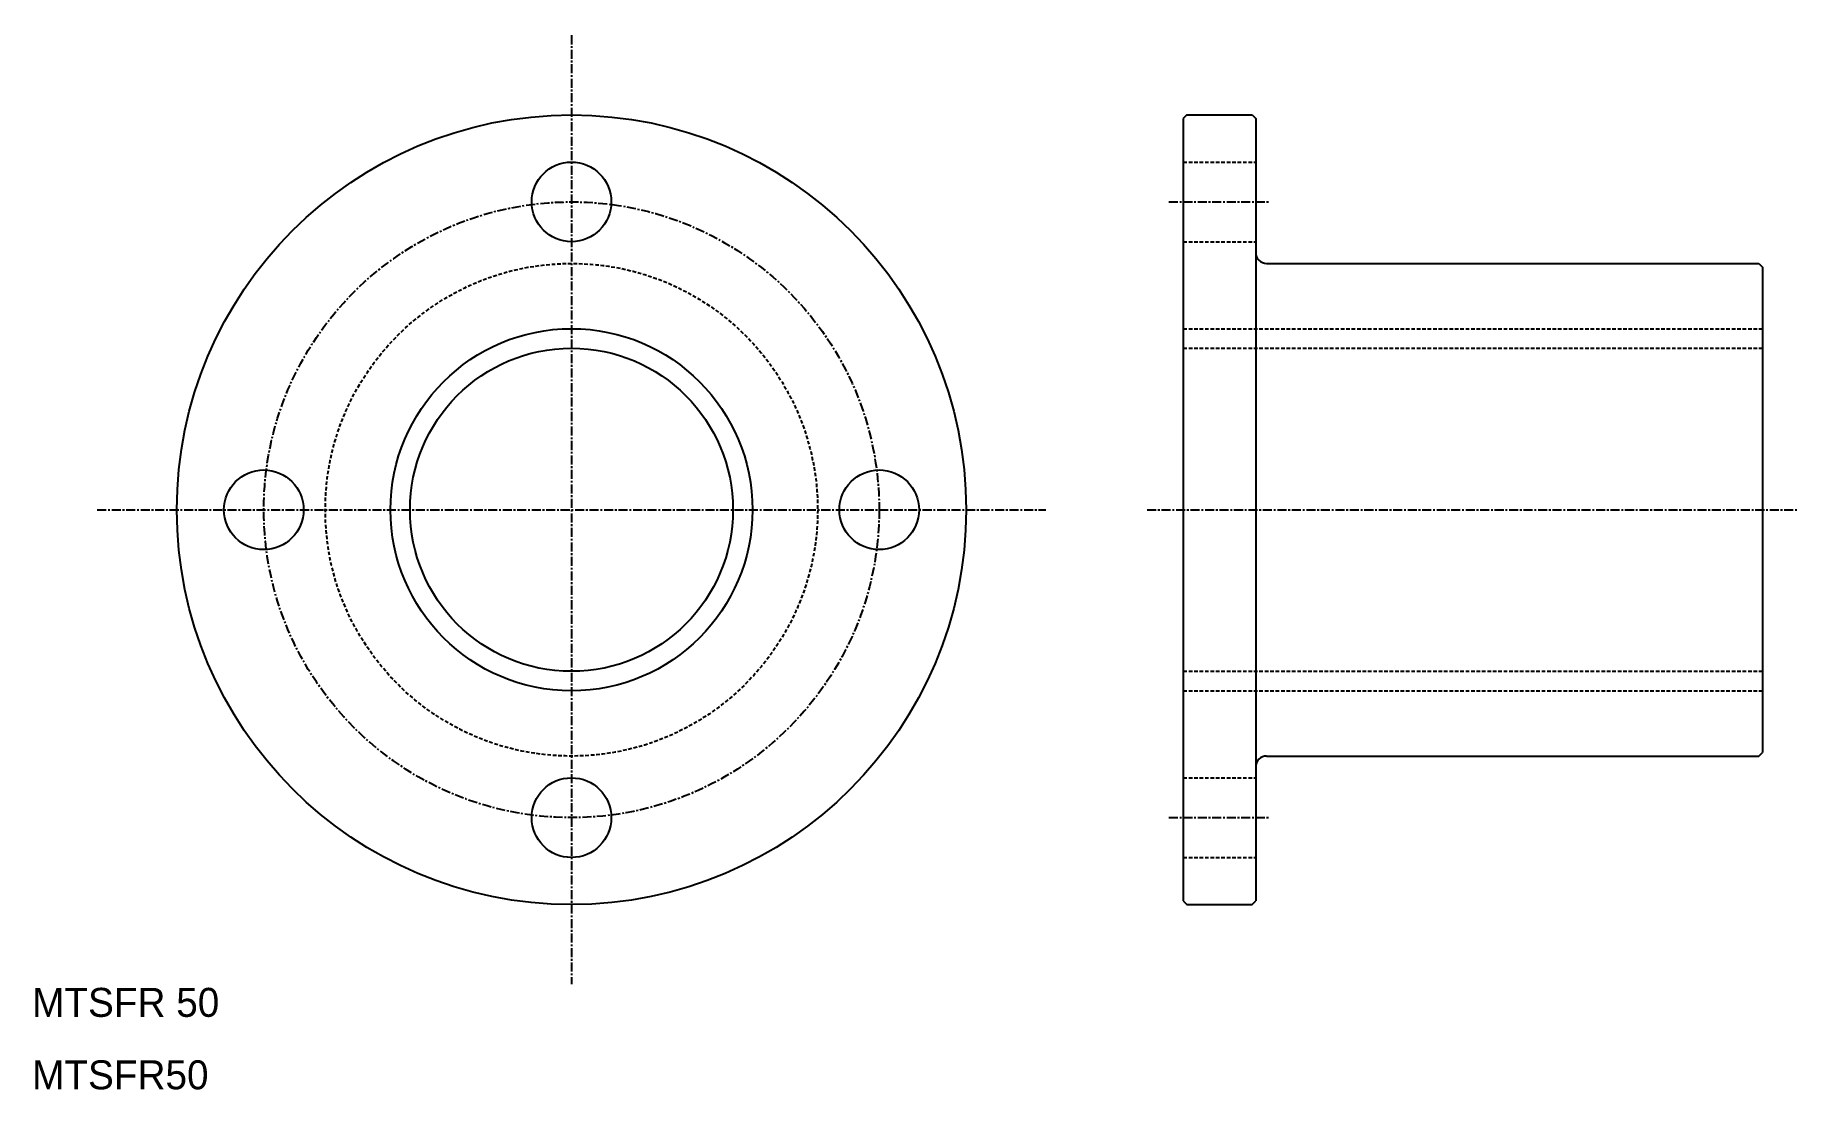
# Model space of a CAD drawing. Extents: x 10 to 254, y 10 to 155.
import ezdxf

# ---------------------------------------------------------------- set-up
doc = ezdxf.new("R2010")
doc.units = 0
doc.linetypes.add('CENTER', pattern=[2, 1.25, -0.25, 0.25, -0.25])
doc.linetypes.add('DASHED', pattern=[0.75, 0.5, -0.25])
doc.layers.get('0').update_dxf_attribs({"linetype": 'CONTINUOUS'})
doc.layers.add('CENTER', color=1, linetype='CENTER')

msp = doc.modelspace()

# ---------------------------------------------------------------- linework, layer by layer
at = {"color": 7, "linetype": 'CONTINUOUS'}
for p, q in [((169.4999, 144.5), (168.9999, 144)), ((168.9999, 144), (168.9999, 36)), ((169.4999, 144.5), (178.4999, 144.5)), ((178.4999, 144.5), (178.9999, 144)), ((178.9999, 144), (178.9999, 36)), ((180.4999, 124), (248.4999, 124)), ((248.4999, 124), (248.9999, 123.5)), ((248.9999, 123.5), (248.9999, 56.5)), ((168.9999, 117.25), (168.9999, 117.2501)), ((248.4999, 56), (248.9999, 56.5)), ((180.4999, 56), (248.4999, 56)), ((168.9999, 36), (169.4999, 35.5)), ((169.4999, 35.5), (178.4999, 35.5)), ((178.4999, 35.5), (178.9999, 36))]:
    msp.add_line(p, q, dxfattribs=at)
at = {"color": 3, "linetype": 'DASHED'}
for p, q in [((168.9999, 138), (178.9999, 138)), ((168.9999, 127), (178.9999, 127)), ((168.9999, 115), (248.9999, 115)), ((168.9999, 112.3), (248.9999, 112.3)), ((168.9999, 67.7), (248.9999, 67.7)), ((168.9999, 65), (248.9999, 65)), ((168.9999, 53), (178.9999, 53)), ((168.9999, 42), (178.9999, 42))]:
    msp.add_line(p, q, dxfattribs=at)
at = {"color": 7, "linetype": 'CONTINUOUS'}
for centre, radius in [((84.5, 90), 54.5), ((84.5, 132.5), 5.5), ((84.5, 90), 22.3), ((42, 90), 5.5), ((127, 90), 5.5), ((84.5, 47.5), 5.5)]:
    msp.add_circle(centre, radius, dxfattribs=at)
at = {"color": 3, "linetype": 'DASHED'}
msp.add_circle((84.5, 90), 34, dxfattribs=at)
at = {"color": 3}
msp.add_circle((84.5, 90), 25, dxfattribs=at)
at = {"color": 7, "linetype": 'CONTINUOUS'}
for centre, start, end in [((180.4999, 125.5), 180, 270), ((180.4999, 54.5), 90, 180)]:
    msp.add_arc(centre, 1.5, start, end, dxfattribs=at)
at = {"layer": 'CENTER', "color": 1, "linetype": 'CENTER'}
for p, q in [((84.5, 155.5), (84.5, 24.5)), ((166.9999, 132.5), (180.9999, 132.5)), ((19, 90), (150, 90)), ((163.9999, 90), (253.9999, 90)), ((166.9999, 47.5), (180.9999, 47.5))]:
    msp.add_line(p, q, dxfattribs=at)
msp.add_circle((84.5, 90), 42.5, dxfattribs=at)

# ---------------------------------------------------------------- texts
at = {"color": 7, "linetype": 'CONTINUOUS'}
for s, p in [('MTSFR 50', (10, 20)), ('MTSFR50', (10, 10))]:
    msp.add_text(s, height=4, dxfattribs=at).set_placement(p)

doc.saveas('drawing.dxf')
